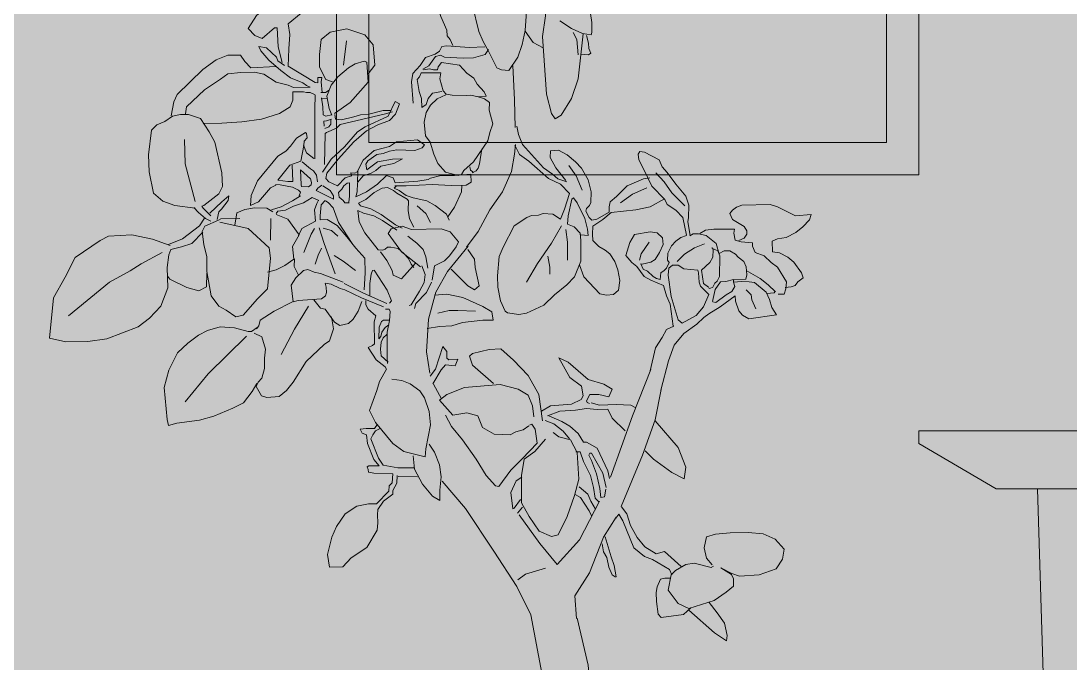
# Model space of a CAD drawing. Header units: millimetres. Extents: x -63086 to 144078, y -129912 to 13382.
# Drawn here: x 17644 to 18455, y -94124 to -93627 of the extents above; entities that cross this region are included whole.
import ezdxf

# ---------------------------------------------------------------- set-up
doc = ezdxf.new("R2010")
doc.units = ezdxf.units.MM
doc.layers.get('0').update_dxf_attribs({"lineweight": 0})
for name, color, linetype, lineweight in [('展開', 7, 'Continuous', 9), ('展開建具用', 250, 'Continuous', 9), ('観葉植物', 92, 'Continuous', 9)]:
    doc.layers.add(name, color=color, linetype=linetype, lineweight=lineweight)

# ---------------------------------------------------------------- blocks, each defined once
blk = doc.blocks.new('ダイニングテーブル（CAD素材.com）')
at = {"color": 0, "linetype": 'ByBlock', "lineweight": -2}
for points in [[(-1000, 700), (1000, 700), (1000, 690), (940, 655), (-940, 655), (-1000, 690), (-1000, 700), (-1000, 690)], [(-828, 655), (-848, 0), (-888, 0), (-908, 655)]]:
    blk.add_lwpolyline(points, dxfattribs=at)
blk = doc.blocks.new('ベンガレンシス3（CAD素材.com）')
at = {"color": 0, "linetype": 'ByBlock', "lineweight": -2}
for points in [[(14.39, 1056.57), (13.71, 1052.19), (14.55, 1047.31), (17.75, 1045.29), (26.34, 1036.37), (29.36, 1031.32), (29.87, 1019.54), (29.03, 1008.43), (26.84, 997.66), (23.47, 987.73), (16.41, 977.64), (10.85, 977.97), (7.15, 979.49), (0.75, 992.61), (-3.45, 999.85), (-6.65, 1007.59), (-11.7, 1027.79), (-9.51, 1036.37), (-7.66, 1039.74)], [(55.94, 1015.98), (64.83, 1010.05), (73.44, 1006.28), (80.18, 1005.21), (80.71, 1006.82), (80.71, 1014.63), (79.64, 1021.63)], [(-44.23, 1046.14), (-41.27, 1035.1), (-36.15, 1019.21), (-31.57, 1008.71), (-31.3, 1004.4), (-28.88, 1001.44), (-26.73, 996.86)], [(-158.77, 983.85), (-161.78, 995.92), (-162.64, 1010.56), (-164.8, 1010.56), (-174.28, 1002.38), (-179.88, 1004.53), (-185.05, 1010.13), (-178.59, 1020.04), (-170.4, 1026.94), (-161.35, 1031.24), (-137.66, 1033.83), (-136.79, 1026.07), (-144.12, 1021.77), (-154.03, 1013.58), (-152.74, 1005.39), (-153.6, 994.19), (-154.03, 980.84), (-133.35, 968.34), (-131.19, 967.91), (-131.19, 972.22), (-128.18, 972.22), (-128.61, 968.77), (-127.75, 960.59)], [(73.87, 1005.81), (70.1, 971.07), (64.99, 955.99), (56.91, 943.07), (52.33, 940.11), (49.37, 944.41), (45.6, 959.23), (42.64, 1003.92), (44.79, 1019.81), (44.79, 1029.51)], [(-92.33, 974.89), (-87.16, 981.78), (-88.45, 997.29), (-94.92, 1005.05), (-108.7, 1009.79), (-121.63, 1007.2), (-128.52, 1001.6), (-129.81, 989.97), (-129.81, 980.06), (-125.08, 970.58), (-119.91, 968.86)], [(42.91, 995.04), (35.37, 999.08), (29.17, 1007.96)], [(66.17, 1006.89), (69.03, 1001.5), (70.21, 989.55)], [(-111.32, 981.66), (-108.9, 1000.51)], [(72.44, 990.23), (78.16, 989.72), (79.85, 990.9), (78.33, 994.6), (78, 998.81), (76.48, 1004.53)], [(-157.03, 981.35), (-162.08, 984.89), (-163.25, 987.92), (-171, 995.16), (-176.72, 996.16), (-175.37, 992.63), (-168.98, 985.56), (-159.89, 977.65), (-152.31, 971.93), (-142.72, 968.06), (-139.86, 966.04), (-137, 964.69), (-150.13, 964.36), (-154.17, 966.21), (-163.42, 968.56), (-173.01, 974.62), (-180.08, 976.14), (-190.85, 975.97), (-200.78, 974.96), (-206.34, 970.75), (-218.79, 962.67), (-232.76, 949.55), (-233.43, 943.99)], [(-2.04, 995.85), (-14.16, 995.31), (-31.39, 996.65), (-35.43, 996.12), (-37.05, 992.61), (-40.55, 990.19), (-47.82, 987.5), (-52.13, 981.31), (-57.78, 975.11), (-58.86, 968.65), (-57.51, 952.22)], [(-49.97, 978.61), (-45.4, 981.04), (-40.28, 988.31), (-36.24, 989.38), (-33.28, 987.77), (-18.74, 986.96), (-10.93, 987.23), (-1.77, 989.92), (0.65, 993.69)], [(-163.58, 980.72), (-182.97, 979.64), (-187.55, 984.49), (-191.05, 989.34), (-200.74, 989.34), (-209.9, 985.84), (-220.13, 978.3), (-240.05, 958.91), (-242.48, 953.26), (-244.63, 942.49)], [(-120.34, 943.01), (-122.49, 948.18), (-124.21, 957.66), (-120.77, 966.27), (-115.6, 972.74), (-107.41, 979.63), (-102.24, 982.65), (-95.35, 984.8), (-93.19, 983.94), (-92.33, 968.43), (-106.12, 952.92), (-118.18, 944.3)], [(-49.43, 978.07), (-44.86, 978.88), (-41.63, 978.07), (-38.66, 978.07), (-38.13, 980.5), (-35.7, 983.73), (-21.7, 981.57), (-16.04, 975.38), (-10.66, 971.61), (-7.97, 967.03), (-2.58, 961.11), (-0.97, 957.61), (-6.89, 957.07), (-13.08, 958.42), (-16.31, 958.15), (-27.35, 958.42), (-31.93, 959.22), (-34.36, 961.92), (-36.78, 971.07), (-35.97, 975.65), (-51.32, 975.65), (-52.67, 972.69), (-54.28, 970.53), (-52.94, 961.38), (-51.05, 955.99), (-50.78, 948.99), (-47.55, 951.15), (-45.93, 955.99), (-42.43, 960.03), (-35.43, 961.38)], [(19.6, 981.51), (20.95, 954.75), (21.29, 933.37)], [(-133.3, 958.8), (-137, 960.65), (-140.03, 960.49), (-142.39, 961.16), (-150.46, 960.99), (-150.46, 954.6), (-152.48, 949.55), (-160.9, 944.16), (-174.87, 939.95), (-190.01, 937.77), (-205.5, 936.76), (-219.97, 936.59)], [(-133.13, 958.47), (-133.47, 947.86), (-133.47, 909.16)], [(-128.92, 960.65), (-125.22, 960.65), (-122.36, 962.34)], [(-7.97, 957.34), (-2.31, 955.72), (1.46, 952.76), (1.19, 946.84), (4.15, 936.34), (1.73, 929.6), (0.38, 923.14), (-10.93, 906.99), (-18.2, 900.25), (-20.08, 897.02), (-22.78, 896.21), (-32.47, 898.91), (-38.39, 905.64), (-41.58, 912.74), (-44.44, 922), (-47.82, 926.91), (-48.9, 937.68), (-47.55, 944.95), (-44.05, 950.61), (-38.93, 955.72), (-32.2, 958.69)], [(-128.58, 955.61), (-124.55, 955.94)], [(-128.42, 956.28), (-127.41, 949.38), (-127.07, 943.15), (-125.05, 942.31), (-120.67, 943.15)], [(-127.5, 898.95), (-120.76, 908.92), (-110.53, 918.61), (-100.57, 930.19), (-94.64, 933.96), (-76.87, 942.31), (-71.49, 953.62), (-67.99, 951.73), (-71.22, 943.65), (-75.8, 938.81), (-84.68, 935.57), (-93.57, 931), (-103.26, 922.38), (-115.38, 908.92), (-124.26, 898.15), (-125.07, 894.11), (-122.65, 891.41), (-115.92, 888.45), (-109.99, 894.64), (-105.15, 895.99)], [(-226.05, 871.13), (-241.67, 873.01), (-251.09, 876.51), (-258.36, 882.71), (-261.6, 899.13), (-262.13, 912.33), (-259.71, 931.44), (-255.67, 935.48), (-249.48, 938.18), (-243.55, 942.22), (-237.36, 943.56), (-231.17, 943.56), (-222.01, 940.33), (-215.28, 930.1), (-210.7, 922.02), (-205.32, 898.32), (-204.78, 887.82), (-207.74, 882.17), (-219.32, 873.01), (-220.94, 872.74), (-219.86, 871.13), (-213.93, 865.2)], [(-73.38, 945.68), (-79.95, 943.66), (-113.94, 935.75), (-116.8, 932.89), (-124.55, 929.52), (-125.56, 928.85), (-126.06, 904.95)], [(-118.15, 943.49), (-117.48, 939.79), (-112.93, 939.45), (-103.34, 941.64), (-98.29, 943.32), (-91.73, 943.82), (-80.62, 946.52), (-74.9, 946.52)], [(-120.51, 939.95), (-124.55, 938.61), (-126.57, 938.44), (-126.23, 934.4)], [(-121.18, 939.95), (-121.18, 935.91), (-122.69, 933.9), (-125.89, 932.72)], [(22.72, 934.55), (24.01, 928.09), (27.03, 920.33), (43.4, 902.24), (50.31, 897.43), (54.42, 893.86), (61.25, 891.33)], [(-145.72, 880.71), (-144.71, 883.4), (-146.23, 884.92), (-150.77, 887.27), (-160.2, 889.12), (-163.73, 889.46), (-163.73, 888.79), (-167.77, 886.77), (-177.15, 875.99), (-183.14, 873.16), (-182.68, 880.92), (-177.87, 892.32), (-162.05, 911.17), (-155.99, 915.04), (-152.29, 918.91), (-147.74, 925.31), (-140.84, 929.68), (-140, 928.84), (-139.5, 925.48), (-141.85, 922.95), (-142.02, 919.42), (-144.38, 907.47), (-152.79, 904.27), (-162.22, 892.83), (-154.47, 891.82), (-150.44, 891.65), (-150.94, 904.44)], [(-226.03, 876.1), (-233.84, 905.46), (-234.38, 924.3)], [(-142.31, 919.69), (-139.88, 913.76), (-134.23, 909.45)], [(-100.57, 899.76), (-96.26, 908.11), (-87.64, 915.65), (-75.8, 918.88), (-70.41, 922.38), (-54.25, 924), (-48.6, 919.96), (-50.48, 917.8), (-56.14, 915.65), (-70.14, 916.19), (-75.8, 915.11), (-80.64, 913.22), (-85.49, 912.69), (-92.49, 907.57), (-94.11, 905.15), (-93.3, 900.84), (-84.95, 907.03), (-73.37, 908.92), (-65.83, 909.19), (-72.3, 905.68), (-82.53, 903.53), (-86.3, 900.3), (-90.07, 898.15), (-96.26, 895.99), (-100.57, 890.87)], [(21.77, 920.28), (20.97, 912.74), (18.54, 899.55), (11.54, 883.66), (1.85, 869.66), (-7.31, 852.96), (-16.19, 840.85)], [(-13.77, 903.05), (-13.23, 900.35), (-11.35, 899.28), (-11.62, 898.47), (-8.65, 899.82), (-7.31, 901.97), (-6.23, 905.47), (-4.34, 917.05)], [(21.19, 919.85), (24.64, 912.53), (31.96, 907.36), (47.16, 894.07), (56.52, 889.69), (63.41, 882.37), (59.53, 870.31), (56.52, 862.55), (50.49, 866.43), (43.16, 866.86), (39.42, 865.59), (34.04, 865.42), (30.33, 863.9), (20.57, 857.51), (11.99, 840.85), (8.96, 833.78), (7.78, 818.8), (7.95, 810.05), (10.14, 799.45), (13.67, 791.37), (15.36, 790.02), (24.28, 788.84), (30.17, 789.85), (43.46, 796.08), (51.71, 804.16), (61.3, 811.9), (67.19, 817.96), (72.14, 830.01), (72.16, 846.09), (71.63, 851.74), (67.05, 856.59), (61.93, 858.74), (62.47, 865.2), (65.16, 878.13), (66.51, 878.94), (69.2, 875.17), (75.35, 863.14), (77.28, 854.7), (77.82, 849.86), (72.16, 850.39)], [(125.48, 894.55), (120.63, 893.75), (107.98, 888.36), (99.63, 880.01), (94.78, 875.97), (93.98, 872.21), (93.98, 867.9), (84.55, 862.51), (80.78, 861.7), (78.63, 863.86), (75.93, 868.7), (76.47, 870.86), (78.9, 873.01), (79.97, 875.44), (80.24, 883.78), (77.82, 892.94), (72.7, 902.09), (68.12, 906.94), (61.66, 912.33), (54.93, 915.83), (48.74, 915.29), (48.47, 910.17), (52.78, 902.36), (60.59, 892.4)], [(153.94, 850.11), (151.07, 863.75), (145.69, 869.47), (138.96, 874.01), (137.11, 877.88), (127.18, 887.98), (120.44, 901.95), (117.08, 908.34), (116.41, 912.72), (117.75, 914.91), (121.45, 914.4), (132.73, 908.51), (134.92, 903.13), (138.96, 898.75), (145.52, 889.66), (153.26, 880.41), (155.79, 873.34), (155.28, 863.58), (154.78, 860.88), (156.63, 849.78)], [(-144.12, 889.19), (-144.65, 900.65), (-136.76, 893.68), (-136.1, 890.98), (-136.36, 889.14), (-138.47, 887.57), (-143.79, 887.83), (-144.05, 889.21)], [(-143.2, 906.96), (-136.8, 901.58), (-134.45, 900.06), (-132.26, 896.53), (-131.42, 891.48)], [(73.2, 884.99), (68.47, 896.19), (62.86, 903.94)], [(-100.79, 899.05), (-102.47, 898.21), (-105.67, 898.38), (-105.16, 895.86)], [(-71.66, 888.24), (-62.78, 888.24), (-42.85, 889.31), (-28.04, 888.51), (-16.46, 888.78), (-12.69, 891.2), (-12.96, 897.39), (-25.62, 896.32), (-36.12, 896.32), (-44.2, 894.16), (-45.81, 893.35), (-53.89, 892.01), (-71.39, 890.66), (-73.01, 894.43), (-78.13, 896.32), (-85.13, 889.58), (-93.47, 883.66), (-101.82, 879.89), (-100.74, 883.66), (-100.48, 890.39)], [(-100.28, 899.56), (-100.62, 890.81)], [(152.48, 872.92), (142.57, 882.83), (136.54, 891.45), (130.08, 898.34)], [(-127.21, 888.28), (-121.66, 884.75), (-119.13, 880.71), (-118.96, 878.02), (-132.43, 884.75), (-131.25, 886.43), (-128.22, 888.79)], [(-107.18, 875.83), (-106.68, 880.37), (-106.68, 890.64), (-108.53, 890.3), (-111.05, 888.45), (-112.74, 885.76), (-115.26, 883.07), (-114.76, 879.53), (-111.56, 877.01), (-110.21, 875.32), (-106.85, 875.32)], [(-56.85, 856.46), (-60.35, 862.93), (-61.43, 869.39), (-61.16, 876.66), (-62.24, 878.01), (-70.05, 882.58), (-72.74, 884.74), (-77.32, 887.16), (-81.36, 886.62), (-87.55, 883.12), (-94.01, 877.74), (-99.67, 875.04), (-98.32, 872.89), (-90.24, 870.47), (-82.16, 866.16), (-71.12, 858.08), (-66.01, 855.66)], [(-29.66, 861.85), (-31.81, 866.43), (-40.43, 873.16), (-46.89, 876.66), (-57.39, 879.08), (-62.78, 880.97), (-68.43, 884.74), (-72.2, 886.62), (-70.59, 887.97)], [(-30.73, 864.27), (-25.62, 871.81), (-20.23, 883.66), (-19.96, 888.51)], [(102.93, 875.08), (111.98, 881.97), (123.18, 886.71)], [(-214.74, 867.09), (-205.32, 875.97), (-199.93, 880.55), (-200.47, 877.05), (-205.59, 870.32), (-207.74, 868.17), (-209.09, 862.24)], [(-167.03, 869.89), (-159.49, 872.04), (-150.87, 876.62), (-144.68, 880.66)], [(-135.52, 879.31), (-142.25, 875.27), (-150.06, 872.58), (-156.26, 869.62), (-162.18, 868.81), (-163.53, 866.93)], [(-130.68, 877.16), (-132.02, 874.74), (-133.64, 869.89), (-133.1, 861), (-143.6, 855.35), (-146.02, 849.96)], [(-130.41, 877.01), (-135.46, 879.36)], [(-125.61, 876.87), (-128.57, 873.64), (-129.38, 865.02), (-129.38, 862.06), (-124, 862.33), (-116.19, 857.75), (-108.65, 848.87), (-101.92, 840.25), (-94.91, 832.44), (-94.64, 821.13), (-95.45, 807.94)], [(-104.66, 843.85), (-115.26, 860.01), (-119.28, 871.36), (-123.17, 875.49), (-125.36, 876.67)], [(71.02, 827.32), (74.59, 818.08), (86.92, 804.81), (92.09, 803.81), (97.5, 804.22), (101.19, 807.64), (102.32, 815.12), (100.71, 823.47), (98.55, 829.93), (94.51, 835.85), (91.07, 838.49), (86.17, 841.51), (81.32, 846.09), (81.05, 850.93), (81.32, 857.13), (89.13, 862.24), (95.59, 867.63), (114.71, 869.78), (125.75, 872.21), (136.79, 878.4)], [(-227.13, 871.67), (-223.36, 867.63), (-217.97, 863.05), (-213.93, 860.9)], [(-165.95, 868.27), (-170.53, 870.97), (-180.22, 871.24), (-187.76, 870.16), (-193.69, 867.47), (-195.3, 858.04)], [(-70.16, 853.95), (-81.1, 861.52), (-87.83, 865.23), (-95.91, 867.25), (-100.28, 869.27), (-99.27, 860.51), (-94.73, 851.93), (-84.46, 838.8), (-80.93, 838.47), (-79.08, 839.31), (-77.39, 840.82), (-74.87, 840.99), (-68.98, 839.98), (-64.6, 836.11), (-61.07, 832.07), (-59.05, 827.86), (-57.03, 825.17)], [(-54.29, 872.79), (-47.56, 866.87), (-44.06, 859.87)], [(194.39, 846.04), (198.42, 847.89), (200.61, 850.92), (200.61, 853.44), (198.42, 856.81), (189.34, 862.19), (187.49, 866.91), (189.34, 869.43), (192.53, 871.96), (196.57, 873.3), (218.45, 873.81), (224.17, 872.12), (238.14, 865.22), (250.26, 866.23), (248.91, 862.03), (243.7, 856.64), (238.48, 852.26), (230.91, 848.39), (224.17, 847.22), (220.13, 845.53), (220.47, 837.29), (225.86, 836.61), (232.08, 833.08), (236.8, 829.21), (242.85, 821.13), (244.03, 817.26), (239.83, 814.06), (237.97, 811.37), (234.78, 810.19), (230.06, 809.69)], [(-246.55, 842.99), (-235.78, 847.3), (-222.58, 857.53), (-218.81, 863.45)], [(-191.58, 863.05), (-206.13, 862.78), (-208.01, 861.7), (-218.51, 857.13), (-220.67, 853.09), (-219.32, 842.85), (-216.9, 833.43), (-216.9, 822.12), (-213.67, 803.27), (-207.74, 795.19), (-202.09, 792.23), (-194.55, 787.11), (-188.89, 788.19), (-177.85, 800.85), (-170.04, 808.66), (-167.89, 832.35), (-168.7, 840.43), (-185.12, 855.24), (-206.93, 860.36)], [(-163.53, 866.12), (-154.37, 862.62), (-145.75, 850.5), (-150.82, 841.41), (-149.79, 831.65), (-156.79, 826.81), (-163.53, 823.3), (-169.99, 821.69)], [(-167.57, 863.16), (-167.83, 846.19)], [(-245.47, 842.18), (-258.94, 847.03), (-275.09, 850.53), (-293.13, 849.45), (-299.6, 845.95), (-318.72, 833.03), (-326.52, 817.68), (-335.68, 801.79), (-338.64, 770.56), (-325.99, 767.59), (-309.02, 767.86), (-294.21, 770.02), (-269.98, 779.17), (-261.36, 785.9), (-252.47, 795.33), (-247.09, 809.33), (-247.63, 825.22), (-246.28, 834.91), (-244.93, 839.22), (-236.59, 841.11), (-228.51, 843.8), (-220.16, 852.41)], [(-133.67, 855.37), (-136.36, 851.06), (-142.02, 836.79)], [(-130.14, 855.89), (-126.37, 843.77), (-117.75, 820.34)], [(-126.94, 855.64), (-120.74, 853.75), (-115.63, 849.45)], [(-51.75, 825.7), (-66.4, 837.33), (-76.74, 851.55), (-74.58, 855), (-65.97, 857.15), (-58.64, 854.57), (-35.81, 855), (-28.92, 852.84), (-22.45, 845.09), (-24.18, 841.21), (-29.35, 834.32), (-33.22, 830.44), (-40.98, 826.56), (-42.7, 815.36)], [(57.33, 857.33), (49.59, 843.87), (38.65, 828.22), (30.24, 813.74)], [(60.53, 854.64), (61.88, 844.71), (61.88, 830.91)], [(143.67, 779.77), (141.15, 796.93), (138.45, 803.33), (136.1, 811.24), (126.17, 815.28), (121.12, 818.31), (115.4, 826.05), (111.69, 829.08), (106.98, 834.46), (110.01, 844.39), (113.71, 850.62), (125.83, 852.64), (131.22, 851.96), (135.42, 848.09), (135.76, 842.88), (133.07, 836.65), (129.53, 831.43), (126.34, 829.41), (119.6, 827.73), (118.59, 828.07), (120.28, 823.86), (123.81, 822.34), (128.02, 818.31), (130.71, 816.62), (133.57, 815.95), (134.08, 821), (136.6, 822.85), (138.28, 824.7), (140.47, 829.08), (139.29, 830.76), (139.46, 836.14), (142.16, 842.03), (145.52, 845.57), (149.39, 848.26), (153.77, 849.94)], [(164.09, 851.59), (168.64, 854.12), (175.03, 854.79), (190.85, 854.79), (190.51, 851.76), (191.52, 846.37), (196.24, 845.03), (204.82, 844.19), (204.82, 841.66), (207.01, 836.78), (213.91, 834.09), (219.29, 829.04), (224.17, 825.51), (231.07, 814.06), (230.74, 808.68), (229.39, 804.47), (224.85, 804.47)], [(-46.21, 824.59), (-47.56, 833.48), (-49.71, 839.13), (-54.56, 843.98), (-61.56, 849.36)], [(117.58, 830.91), (118.93, 835.62), (124.99, 844.71)], [(156.52, 849.74), (159.04, 851.09), (163.08, 851.09), (169.14, 849.91), (176.71, 843.85), (179.24, 835.6)], [(-251.67, 836.8), (-267.82, 827.91), (-276.17, 822.53), (-292.33, 813.91), (-324.1, 787.79)], [(-128.28, 840.02), (-130.98, 834.64), (-133.13, 827.64)], [(-55.64, 828.63), (-66.41, 816.51), (-72.87, 819.21), (-73.68, 822.98), (-77.72, 830.52), (-82.83, 837.25)], [(-14.95, 841.78), (-30.89, 821.96), (-39.94, 806.02), (-45.54, 785.34), (-47.26, 759.92), (-44.68, 743.55)], [(-15.13, 839.05), (-9.96, 831.73), (-9.53, 825.27), (-6.51, 811.05), (-9.96, 808.03), (-15.13, 811.05), (-28.05, 823.98)], [(146.7, 829.9), (152.42, 835.45), (159.99, 840.5), (167.74, 843.36)], [(170.77, 809.89), (166.89, 812.75), (165.38, 823.02), (171.94, 829.08), (174.3, 833.12), (174.47, 838.84), (173.63, 840.69)], [(173.46, 840.18), (178.17, 838.16), (179.52, 834.29), (179.35, 818.31), (177.67, 814.6), (175.81, 813.09), (174.3, 809.89), (171.78, 808.88), (170.77, 809.39)], [(179.07, 836.11), (182.94, 837.96), (187.32, 837.96), (191.86, 835.43), (193.71, 833.08), (198.09, 829.71), (199.94, 825.67), (200.44, 819.62), (199.77, 816.25), (190.68, 815.74)], [(-149.31, 831.9), (-149.58, 825.98), (-146.35, 819.79)], [(-118.59, 834.37), (-111.59, 830.06), (-102.16, 822.79)], [(46.56, 833.94), (48.25, 825.36), (48.08, 819.97)], [(-216.93, 820.91), (-217.2, 810.14), (-223.12, 807.18), (-232.55, 809.6), (-245.74, 816.06), (-247.09, 818.22)], [(-111.61, 813.86), (-129.11, 820.59), (-133.96, 821.67), (-138.81, 823.56), (-142.31, 822.75), (-148.23, 817.09), (-151.73, 811.44), (-150.38, 798.51), (-146.35, 799.59), (-128.3, 800.94), (-125.34, 803.36), (-124.53, 805.78), (-124.8, 810.09), (-125.61, 813.05), (-120.76, 812.25), (-114.03, 809.02), (-110.26, 807.94), (-97.34, 801.75), (-80.37, 794.74)], [(-87.34, 823.06), (-88.81, 822.85), (-90.07, 820.01), (-90.92, 812.76), (-90.92, 802.97)], [(-87.51, 823.11), (-77.6, 807.6), (-74.15, 799.42), (-75.88, 797.69)], [(-50.79, 826.48), (-48.1, 819.74), (-48.9, 813.55), (-52.67, 806.82), (-59.14, 796.32), (-60.48, 795.78)], [(166.89, 794.81), (161.34, 788.01), (150.4, 782.12), (147.37, 784.81), (141.99, 802.65), (139.8, 819.15), (140.3, 824.7), (143.16, 826.89), (147.54, 827.06), (151.92, 824.2), (162.52, 823.19), (163.14, 821.11), (163.67, 813.81), (164.71, 810.73), (171.1, 804.28), (166.89, 794.81)], [(222.66, 806.32), (216.94, 811.87), (210.88, 816.59), (199.94, 822.98)], [(-77.95, 797.44), (-95.99, 805.25), (-110.8, 812.79)], [(-43.25, 813.82), (-47.29, 805.74), (-55.37, 797.39), (-56.44, 793.36)], [(173.96, 798.78), (176.15, 808.04), (180.02, 814.1), (184.23, 814.43), (190.29, 815.78), (190.29, 813.76), (191.13, 810.4), (188.94, 806.69), (184.55, 804.06), (176.66, 798.11), (174.3, 798.61)], [(190.36, 813.84), (196.25, 814.34), (202.31, 814.18), (206.35, 813.5), (215.44, 806.1), (218.13, 800.38), (219.82, 794.15), (223.52, 788.6), (201.98, 785.4)], [(-40.98, 803.73), (-31.5, 804.59), (-19.01, 802), (-3.5, 795.11), (3.4, 790.8), (4.26, 784.34), (-3.5, 784.34), (-19.44, 782.62), (-27.62, 780.03), (-37.1, 779.6), (-46.58, 777.88)], [(201.98, 785.4), (197.1, 788.43), (194.4, 791.62), (191.71, 799.2), (191.54, 803.24), (179.93, 794.65), (171.01, 789.44), (167.31, 786.58), (161.92, 781.36), (151.82, 774.12), (144.25, 765.2), (139.88, 752.92), (133.98, 730.36)], [(200.05, 807.85), (203.75, 803.98), (204.43, 800.28), (207.45, 793.21)], [(222.43, 806.84), (221.59, 805.5), (215.87, 804.99)], [(-150.71, 798.66), (-164.98, 791.39), (-175.75, 784.39), (-176.83, 780.08), (-178.71, 777.66)], [(-138.32, 795.16), (-149.36, 777.39), (-159.59, 758)], [(-97.07, 798.78), (-100.03, 791.51), (-103.8, 785.32), (-107.57, 781.82), (-114.3, 780.2), (-118.34, 782.9), (-125.61, 792.86), (-129.11, 793.67), (-134.23, 800.13)], [(-73.96, 738.89), (-66.16, 737.81), (-59.69, 735.12), (-52.42, 729.73), (-48.65, 724.34), (-45.15, 713.84), (-44.08, 703.61), (-47.58, 685.03), (-48.11, 678.84), (-64.81, 682.88), (-73.16, 689.07), (-86.62, 705.23), (-91.2, 714.65), (-85.54, 730), (-83.39, 737), (-78, 746.42), (-79.08, 748.31), (-86.08, 753.7), (-92.28, 763.39), (-89.04, 764.74), (-87.43, 766.08), (-87.7, 783.05), (-86.35, 787.89), (-92.28, 793.01), (-94.16, 796.24), (-94.16, 799.74)], [(-120.55, 787.09), (-119.2, 777.66), (-122.16, 768.51), (-126.2, 765.54), (-140.21, 752.35), (-150.17, 736.46), (-155.29, 730), (-161.21, 725.42), (-170.63, 724.61), (-174.67, 725.96), (-178.98, 733.23), (-177.37, 736.46), (-174.4, 739.69), (-172.52, 746.96), (-172.52, 755.04), (-171.71, 762.04), (-174.4, 771.47), (-180.33, 774.43)], [(-78.81, 793.01), (-76.12, 793.01), (-75.31, 791.12), (-75.85, 784.12), (-77.47, 775.24), (-77.47, 755.58), (-77.2, 751)], [(-38.4, 789.85), (-29.52, 792.01), (-23.05, 792.01), (-9.32, 791.47)], [(-178.44, 735.38), (-181.94, 729.19), (-188.68, 720.57), (-197.02, 716.27), (-211.56, 710.07), (-222.6, 707.11), (-240.11, 704.69), (-246.57, 703.07), (-247.65, 707.65), (-250.07, 732.42), (-246.3, 745.89), (-239.57, 759.08), (-231.76, 766.62), (-223.41, 772.81), (-216.41, 776.58), (-206.72, 779.28), (-195.68, 778.47), (-185.17, 775.78), (-182.48, 775.78), (-178.17, 778.74)], [(-76.39, 780.89), (-79.08, 778.74), (-81.77, 775.24), (-82.58, 771.74), (-83.93, 770.12), (-83.66, 779.01), (-82.04, 783.32), (-80.43, 784.39), (-76.39, 784.39)], [(143.95, 779.86), (138.37, 777.24), (135.11, 771.03), (129.85, 763.04), (125.85, 745.26)], [(-186.25, 772.01), (-215.87, 742.92), (-233.64, 721.38)], [(-76.93, 752.08), (-82.31, 756.93), (-82.85, 762.04), (-82.31, 767.43), (-80.7, 770.66), (-77.73, 773.35)], [(-44.43, 741.25), (-40.12, 746.42), (-34.52, 764.09), (-31.5, 760.21), (-31.5, 755.04), (-29.78, 753.75), (-22.88, 754.18), (-25.04, 749.01), (-32.36, 749.87), (-35.81, 745.99), (-42.27, 735.22)], [(42.62, 706.62), (39.6, 726.87), (31.41, 741.52), (20.21, 753.58), (10.3, 762.2), (1.25, 761.77), (-11.67, 758.75), (-13.82, 756.6), (-11.67, 749.7), (4.7, 735.49)], [(41.75, 713.94), (48.65, 718.25), (65.02, 719.54), (72.34, 722.99), (74.07, 726.01), (72.77, 733.33), (63.73, 740.22), (55.11, 755.3), (62.43, 751.86), (77.94, 738.5), (90.01, 735.05), (96.47, 731.18), (93.88, 725.15), (86.13, 726.87), (79.24, 726.87), (76.65, 722.13), (77.08, 720.84), (78.81, 719.98)], [(126.2, 746.26), (111.98, 710.5), (95.18, 663.1)], [(-41.66, 734.93), (-35.63, 723.73)], [(35.72, 709.63), (34.86, 718.25), (31.41, 726.44), (23.66, 731.18), (9.87, 734.62), (-17.7, 732.47), (-31.49, 726.87), (-37.09, 722.56), (-26.75, 710.93), (-15.98, 712.65), (-7.36, 710.5), (-3.92, 701.45), (5.13, 696.28), (17.63, 695.85), (21.93, 698), (27.54, 699.73), (31.84, 702.74)], [(134.38, 730.75), (129.64, 707.48), (119.74, 679.91), (103.36, 640.27)], [(46.49, 710.5), (55.97, 713.94), (68.03, 714.81), (76.65, 716.1), (84.84, 715.24), (93.02, 715.67), (96.47, 708.77), (106.38, 698.86)], [(80.1, 720.41), (86.56, 718.68), (99.49, 719.11), (110.69, 718.68), (114.13, 716.96)], [(32.52, 703.28), (34.4, 704.09), (36.83, 700.05), (38.44, 689.28), (26.86, 677.16), (17.98, 668.54), (8.82, 655.89), (6.13, 656.43), (-1.14, 664.24), (-8.68, 676.89), (-19.45, 691.97), (-27.8, 702.2), (-32.38, 711.09)], [(44.63, 706.78), (51.37, 704.36), (58.37, 698.7), (63.48, 692.78)], [(47.33, 710.55), (57.56, 705.97), (63.75, 702.47), (70.22, 696.82), (74.25, 690.09), (76.41, 690.09), (84.76, 685.51), (93.1, 668.01), (94.45, 662.08)], [(129.64, 706.62), (147.31, 685.94), (153.34, 670.86), (152.05, 661.81), (142.57, 666.55), (128.35, 676.89), (121.89, 683.35)], [(-84.99, 703.96), (-87.41, 700.73), (-93.87, 700.73), (-98.45, 700.19), (-96.83, 696.96), (-93.6, 695.88), (-92.8, 689.15), (-87.95, 676.76), (-83.64, 671.91), (-91.72, 671.91), (-93.06, 671.11), (-92.26, 668.95), (-91.99, 666.8), (-87.95, 665.99), (-73.14, 665.72), (-73.68, 658.72), (-76.1, 656.3), (-76.37, 652.26), (-85.79, 642.29), (-91.99, 642.29), (-101.14, 640.68), (-110.03, 634.75), (-116.76, 624.79), (-120.26, 616.71), (-123.76, 603.25), (-122.15, 593.29), (-111.91, 593.55), (-105.45, 600.56), (-93.33, 608.63), (-85.26, 622.1), (-84.72, 627.75), (-84.99, 633.95), (-84.72, 637.98), (-80.41, 644.45), (-73.14, 649.83), (-73.14, 652.79), (-70.18, 658.45), (-69.91, 664.37)], [(-56.71, 670.3), (-69.37, 670.3), (-80.68, 672.18), (-84.18, 677.84), (-90.1, 692.65), (-88.76, 695.88), (-86.6, 698.84), (-83.1, 700.73)], [(50.8, 697.57), (55.11, 694.12), (64.16, 691.97), (69.33, 682.06), (70.62, 661.38), (67.17, 648.89), (61.57, 632.52), (54.68, 618.3), (49.51, 617), (40.03, 621.31), (32.28, 632.52), (26.24, 643.29), (26.24, 664.4), (28.4, 676.89), (36.58, 682.92), (44.77, 692.4)], [(-45.13, 688.61), (-41.09, 682.41), (-37.06, 672.45), (-35.71, 663.3), (-36.79, 653.06), (-36.79, 644.99), (-42.44, 648.22), (-50.25, 657.64), (-56.44, 669.22), (-57.52, 679.45)], [(68.33, 682.55), (71.56, 682.55), (74.25, 675.01), (79.64, 664.24), (82.06, 655.08), (83.14, 646.73), (86.1, 644.04)], [(91.76, 655.08), (89.06, 666.12), (80.45, 681.47), (79.1, 681.47), (78.29, 680.12), (80.45, 675.81), (84.22, 665.58), (86.91, 654.27), (87.72, 647.27), (90.41, 647.81), (91.49, 653.73)], [(-54.02, 663.3), (-69.1, 663.57)], [(-35.11, 660), (-17.02, 638.89), (4.96, 605.72), (22.62, 578.58), (33.39, 556.6), (42.06, 511.4), (48.28, 467.02), (49.14, 434.28), (41.39, 392.49), (27.17, 346.82), (-0.58, 280.84)], [(26.59, 662.89), (22.28, 660.2), (17.98, 651.04), (19.59, 638.65), (20.67, 638.92), (25.52, 645.66)], [(80.45, 633), (78.56, 637.04), (71.83, 647.27), (67.79, 649.69)], [(70.75, 655.62), (77.49, 649.96), (79.91, 644.58), (83.41, 638.39)], [(86.56, 644.58), (71.05, 614.42), (53.82, 595.46), (40.46, 611.83), (24.52, 633.81)], [(23.09, 635.15), (27.13, 639.73)], [(99.19, 631.33), (101.61, 634.29), (104.58, 629.18), (113.19, 608.44), (121.27, 601.71), (127.46, 599.29), (140.66, 591.48), (142.54, 587.44)], [(103.5, 639.95), (107.81, 634.56), (110.5, 625.68), (115.62, 616.25), (121.54, 609.25), (130.43, 603.6), (136.89, 605.48), (149.81, 593.9)], [(99.49, 632.08), (89.58, 616.57), (78.81, 589), (67.6, 571.34), (68.9, 553.67)], [(90.95, 616.84), (95.53, 601.49), (97.95, 594.76), (99.57, 585.88), (98.76, 585.88), (96.34, 587.49), (93.91, 593.42), (92.3, 600.96), (89.6, 605.26), (88.53, 611.46)], [(173.78, 595.25), (169.2, 600.36), (167.59, 608.44), (169.2, 616.79), (176.2, 618.94), (187.51, 620.02), (201.51, 620.29), (213.09, 619.21), (222.52, 615.17), (229.25, 607.36), (228.17, 599.56), (223.06, 592.02), (210.13, 587.44), (194.78, 586.36), (188.86, 588.52), (180.51, 592.82), (188.59, 587.71), (190.2, 584.48), (190.2, 578.82), (184.55, 573.97), (175.12, 567.51), (155.74, 561.32), (147.39, 565.36), (139.58, 575.59), (142, 587.44), (145.24, 590.94), (153.31, 595.52), (159.78, 596.59), (172.97, 593.09), (174.86, 594.17)], [(23.38, 583.7), (29.41, 588.01), (44.92, 592.75)], [(157.08, 561.86), (151.43, 556.74), (134.2, 554.59), (132.04, 557.01), (130.69, 566.97), (130.43, 573.71), (131.23, 578.28), (133.66, 584.21), (137.16, 585.02), (141.47, 585.02)], [(171.35, 566.17), (177.55, 558.09), (183.2, 550.01), (185.36, 540.58), (184.82, 536.55), (175.39, 542.74), (155.74, 560.24)], [(69.32, 553.9), (77.94, 517.71), (80.53, 488.84), (85.83, 451.99), (81, 423.04)]]:
    blk.add_lwpolyline(points, dxfattribs=at)

msp = doc.modelspace()

# ---------------------------------------------------------------- hatches: boundary and pattern name
at = {"layer": '展開', "ltscale": 10, "true_color": 0xfffefa}
h = msp.add_hatch(color=7, dxfattribs=at)
h.dxf.hatch_style = 1
h.paths.add_polyline_path([(20788.2131, -92296.1699), (17588.2131, -92296.1699), (17588.2131, -92546.1699), (17588.2131, -94586.1699), (20788.2131, -94586.1699), (20788.2131, -93746.1699), (20338.2131, -93746.1699), (20338.2131, -92546.1699), (20788.2131, -92546.1699)])
h.paths.add_polyline_path([(20188.2131, -92546.1699), (20188.2131, -93746.1699), (18488.2131, -93746.1699), (18488.2131, -92546.1699)], flags=16)
h.paths.add_polyline_path([(18338.2131, -92546.1699), (18338.2131, -93746.1699), (17888.2131, -93746.1699), (17888.2131, -92546.1699)], flags=16)
h.paths.add_polyline_path([(18313.2131, -93721.1699), (17913.2131, -93721.1699), (17913.2131, -92571.1699), (18313.2131, -92571.1699)], flags=0)
h.paths.add_polyline_path([(18213.2131, -92671.1699), (18213.2131, -93621.1699), (18013.2131, -93621.1699), (18013.2131, -92671.1699)], flags=0)
h.paths.add_polyline_path([(20188.2131, -92546.1699), (18488.2131, -92546.1699), (18488.2131, -93746.1699), (20188.2131, -93746.1699)], flags=0)
at = {"layer": '展開', "ltscale": 10, "true_color": 0xffffff}
h = msp.add_hatch(color=7, dxfattribs=at)
h.dxf.hatch_style = 1
h.paths.add_polyline_path([(18313.2131, -92571.1699), (17913.2131, -92571.1699), (17913.2131, -93721.1699), (18313.2131, -93721.1699)], flags=17)
h.paths.add_polyline_path([(18213.2131, -92671.1699), (18213.2131, -93621.1699), (18013.2131, -93621.1699), (18013.2131, -92671.1699)], flags=16)
h.paths.add_polyline_path([(18313.2131, -92546.1699), (17913.2131, -92546.1699), (17913.2131, -92571.1699), (18313.2131, -92571.1699)], flags=17)
h.paths.add_polyline_path([(18338.2131, -92546.1699), (18313.2131, -92546.1699), (18313.2131, -92571.1699), (18313.2131, -93721.1699), (17913.2131, -93721.1699), (17913.2131, -92571.1699), (17913.2131, -92546.1699), (17888.2131, -92546.1699), (17888.2131, -93746.1699), (18338.2131, -93746.1699)])

# ---------------------------------------------------------------- linework, layer by layer
at = {"layer": '展開建具用', "ltscale": 10}
for p, q in [((17888.2131, -92546.1699), (17888.2131, -93746.1699)), ((17913.2131, -92546.1699), (17913.2131, -93721.1699)), ((18313.2131, -92546.1699), (18313.2131, -93721.1699)), ((18338.2131, -92546.1699), (18338.2131, -93746.1699)), ((17913.2131, -93721.1699), (18313.2131, -93721.1699)), ((17888.2131, -93746.1699), (18338.2131, -93746.1699))]:
    msp.add_line(p, q, dxfattribs=at)

# ---------------------------------------------------------------- block references
msp.add_blockref('ダイニングテーブル（CAD素材.com）', (19338.2131, -94644.1061), dxfattribs=at)
at = {"layer": '観葉植物', "ltscale": 10}
msp.add_blockref('ベンガレンシス3（CAD素材.com）', (18004.8447, -94643.0733), dxfattribs=at)

doc.saveas('drawing.dxf')
